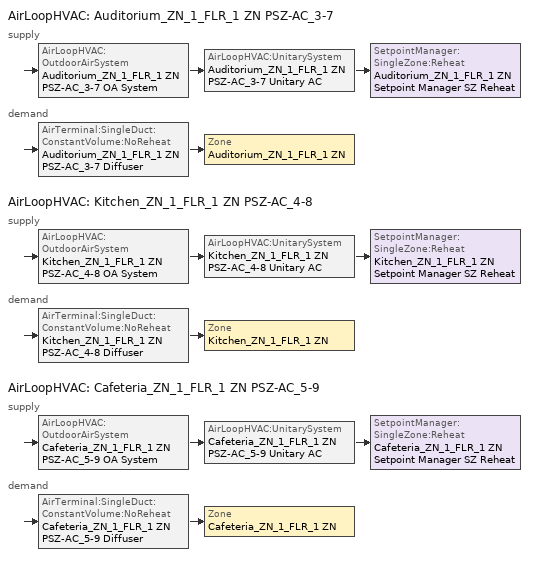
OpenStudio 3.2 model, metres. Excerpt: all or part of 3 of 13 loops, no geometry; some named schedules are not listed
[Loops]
AirLoopHVAC 'Auditorium_ZN_1_FLR_1 ZN PSZ-AC_3-7'
 supply: AirLoopHVAC:OutdoorAirSystem 'Auditorium_ZN_1_FLR_1 ZN PSZ-AC_3-7 OA System' > AirLoopHVAC:UnitarySystem 'Auditorium_ZN_1_FLR_1 ZN PSZ-AC_3-7 Unitary AC' > SetpointManager:SingleZone:Reheat 'Auditorium_ZN_1_FLR_1 ZN Setpoint Manager SZ Reheat'
 demand: AirTerminal:SingleDuct:ConstantVolume:NoReheat 'Auditorium_ZN_1_FLR_1 ZN PSZ-AC_3-7 Diffuser' > Zone 'Auditorium_ZN_1_FLR_1 ZN'
AirLoopHVAC 'Kitchen_ZN_1_FLR_1 ZN PSZ-AC_4-8'
 supply: AirLoopHVAC:OutdoorAirSystem 'Kitchen_ZN_1_FLR_1 ZN PSZ-AC_4-8 OA System' > AirLoopHVAC:UnitarySystem 'Kitchen_ZN_1_FLR_1 ZN PSZ-AC_4-8 Unitary AC' > SetpointManager:SingleZone:Reheat 'Kitchen_ZN_1_FLR_1 ZN Setpoint Manager SZ Reheat'
 demand: AirTerminal:SingleDuct:ConstantVolume:NoReheat 'Kitchen_ZN_1_FLR_1 ZN PSZ-AC_4-8 Diffuser' > Zone 'Kitchen_ZN_1_FLR_1 ZN'
AirLoopHVAC 'Cafeteria_ZN_1_FLR_1 ZN PSZ-AC_5-9'
 supply: AirLoopHVAC:OutdoorAirSystem 'Cafeteria_ZN_1_FLR_1 ZN PSZ-AC_5-9 OA System' > AirLoopHVAC:UnitarySystem 'Cafeteria_ZN_1_FLR_1 ZN PSZ-AC_5-9 Unitary AC' > SetpointManager:SingleZone:Reheat 'Cafeteria_ZN_1_FLR_1 ZN Setpoint Manager SZ Reheat'
 demand: AirTerminal:SingleDuct:ConstantVolume:NoReheat 'Cafeteria_ZN_1_FLR_1 ZN PSZ-AC_5-9 Diffuser' > Zone 'Cafeteria_ZN_1_FLR_1 ZN'
[Sizing:Zone] Zone Cooling Design Supply Air Temperature Input Method=SupplyAirTemperature; Zone Cooling Design Supply Air Temperature {C}=12.7778; Zone Cooling Design Supply Air Temperature Difference {deltaC}=11.11; Zone Heating Design Supply Air Temperature Input Method=SupplyAirTemperature; Zone Heating Design Supply Air Temperature {C}=50; Zone Heating Design Supply Air Temperature Difference {deltaC}=11.11; Zone Cooling Design Supply Air Humidity Ratio {kg-H2O/kg-air}=0.0085; Zone Heating Design Supply Air Humidity Ratio {kg-H2O/kg-air}=0.008; Cooling Design Air Flow Method=DesignDay; Heating Design Air Flow Method=DesignDay; Account for Dedicated Outdoor Air System=No; Dedicated Outdoor Air System Control Strategy=NeutralSupplyAir; Dedicated Outdoor Air Low Setpoint Temperature for Design {C}=autosize; Dedicated Outdoor Air High Setpoint Temperature for Design {C}=autosize
Auditorium_ZN_1_FLR_1 ZN; Cafeteria_ZN_1_FLR_1 ZN; Kitchen_ZN_1_FLR_1 ZN
[Zone equipment]
Auditorium_ZN_1_FLR_1 ZN: Auditorium_ZN_1_FLR_1 ZN PSZ-AC_3-7 Diffuser
Cafeteria_ZN_1_FLR_1 ZN: Cafeteria_ZN_1_FLR_1 ZN PSZ-AC_5-9 Diffuser
Kitchen_ZN_1_FLR_1 ZN: Kitchen_ZN_1_FLR_1 ZN PSZ-AC_4-8 Diffuser, Kitchen_ZN_1_FLR_1 ZN Exhaust Fan
[AirLoopHVAC] Availability Schedule=SchoolSecondary HVACOperationSchd; Design Supply Air Flow Rate {m3/s}=autosize; Design Return Air Flow Fraction of Supply Air Flow=1
Auditorium_ZN_1_FLR_1 ZN PSZ-AC_3-7; Kitchen_ZN_1_FLR_1 ZN PSZ-AC_4-8; Cafeteria_ZN_1_FLR_1 ZN PSZ-AC_5-9
[Sizing:System] Type of Load to Size On=Sensible; Design Outdoor Air Flow Rate {m3/s}=Autosize; Central Heating Maximum System Air Flow Ratio=1; Preheat Design Temperature {C}=7.22222; Preheat Design Humidity Ratio {kg-H2O/kg-Air}=0.008; Precool Design Temperature {C}=12.7778; Precool Design Humidity Ratio {kg-H2O/kg-Air}=0.008; Central Cooling Design Supply Air Temperature {C}=12.7778; Central Heating Design Supply Air Temperature {C}=50; Sizing Option=Coincident; 100% Outdoor Air in Cooling=No; 100% Outdoor Air in Heating=No; Central Cooling Design Supply Air Humidity Ratio {kg-H2O/kg-Air}=0.0085; Central Heating Design Supply Air Humidity Ratio {kg-H2O/kg-Air}=0.008; Cooling Design Air Flow Method=DesignDay; Cooling Design Air Flow Rate {m3/s}=0; Heating Design Air Flow Method=DesignDay; Heating Design Air Flow Rate {m3/s}=0; System Outdoor Air Method=ZoneSum; Zone Maximum Outdoor Air Fraction=1; Cooling Supply Air Flow Rate Per Floor Area {m3/s-m2}=0.00996765; Cooling Fraction of Autosized Cooling Supply Air Flow Rate=1; Cooling Supply Air Flow Rate Per Unit Cooling Capacity {m3/s-W}=3.94755e-05; Heating Supply Air Flow Rate Per Floor Area {m3/s-m2}=0.00996765; Heating Fraction of Autosized Heating Supply Air Flow Rate=1; Heating Fraction of Autosized Cooling Supply Air Flow Rate=1; Heating Supply Air Flow Rate Per Unit Heating Capacity {m3/s-W}=3.15882e-05; Cooling Design Capacity Method=CoolingDesignCapacity; Cooling Design Capacity {W}=autosize; Cooling Design Capacity Per Floor Area {W/m2}=234.7; Fraction of Autosized Cooling Design Capacity=1; Heating Design Capacity Method=HeatingDesignCapacity; Heating Design Capacity {W}=autosize; Heating Design Capacity Per Floor Area {W/m2}=157; Fraction of Autosized Heating Design Capacity=1; Central Cooling Capacity Control Method=OnOff
Auditorium_ZN_1_FLR_1 ZN PSZ-AC_3-7; Kitchen_ZN_1_FLR_1 ZN PSZ-AC_4-8; Cafeteria_ZN_1_FLR_1 ZN PSZ-AC_5-9
[Controller:OutdoorAir] Minimum Outdoor Air Flow Rate {m3/s}=autosize; Maximum Outdoor Air Flow Rate {m3/s}=Autosize; Economizer Control Type=DifferentialDryBulb; Economizer Control Action Type=ModulateFlow; Lockout Type=LockoutWithHeating; Minimum Limit Type=FixedMinimum; Minimum Outdoor Air Schedule=SchoolSecondary MinOA_MotorizedDamper_Sched; High Humidity Control=No
Name | Controller Mechanical Ventilation | Heat Recovery Bypass Control Type
Auditorium_ZN_1_FLR_1 ZN PSZ-AC_3-7 OA System Controller | Controller Mechanical Ventilation 3 | BypassWhenOAFlowGreaterThanMinimum
Kitchen_ZN_1_FLR_1 ZN PSZ-AC_4-8 OA System Controller | Controller Mechanical Ventilation 4 | BypassWhenWithinEconomizerLimits
Cafeteria_ZN_1_FLR_1 ZN PSZ-AC_5-9 OA System Controller | Controller Mechanical Ventilation 5 | BypassWhenOAFlowGreaterThanMinimum
[Controller:MechanicalVentilation] Availability Schedule=Always On Discrete
Controller Mechanical Ventilation 3; Controller Mechanical Ventilation 4; Controller Mechanical Ventilation 5
[AirLoopHVAC:OutdoorAirSystem]
Name | Controller
Auditorium_ZN_1_FLR_1 ZN PSZ-AC_3-7 OA System | Auditorium_ZN_1_FLR_1 ZN PSZ-AC_3-7 OA System Controller
Kitchen_ZN_1_FLR_1 ZN PSZ-AC_4-8 OA System | Kitchen_ZN_1_FLR_1 ZN PSZ-AC_4-8 OA System Controller
Cafeteria_ZN_1_FLR_1 ZN PSZ-AC_5-9 OA System | Cafeteria_ZN_1_FLR_1 ZN PSZ-AC_5-9 OA System Controller
[SetpointManager:SingleZone:Reheat] Minimum Supply Air Temperature {C}=12.7778; Maximum Supply Air Temperature {C}=50
Name | Control Zone | Setpoint Node or NodeList
Auditorium_ZN_1_FLR_1 ZN Setpoint Manager SZ Reheat | Auditorium_ZN_1_FLR_1 ZN | Auditorium_ZN_1_FLR_1 ZN PSZ-AC_3-7 Supply Outlet Node
Kitchen_ZN_1_FLR_1 ZN Setpoint Manager SZ Reheat | Kitchen_ZN_1_FLR_1 ZN | Kitchen_ZN_1_FLR_1 ZN PSZ-AC_4-8 Supply Outlet Node
Cafeteria_ZN_1_FLR_1 ZN Setpoint Manager SZ Reheat | Cafeteria_ZN_1_FLR_1 ZN | Cafeteria_ZN_1_FLR_1 ZN PSZ-AC_5-9 Supply Outlet Node
[Coil:Heating:Gas] Availability Schedule=Always On Discrete; Gas Burner Efficiency=0.8; Nominal Capacity {W}=AutoSize; Parasitic Electric Load {W}=0; Parasitic Gas Load {W}=0
Auditorium_ZN_1_FLR_1 ZN PSZ-AC_3-7 Gas Htg Coil; Kitchen_ZN_1_FLR_1 ZN PSZ-AC_4-8 Gas Htg Coil; Cafeteria_ZN_1_FLR_1 ZN PSZ-AC_5-9 Gas Htg Coil
[Coil:Heating:Electric] Availability Schedule=Always Off Discrete; Efficiency=1; Nominal Capacity {W}=0
Auditorium_ZN_1_FLR_1 ZN PSZ-AC_3-7 No Heat; Kitchen_ZN_1_FLR_1 ZN PSZ-AC_4-8 No Heat; Cafeteria_ZN_1_FLR_1 ZN PSZ-AC_5-9 No Heat
[Coil:Cooling:DX:TwoSpeed] Availability Schedule=Always On Discrete; Rated High Speed Total Cooling Capacity {W}=Autosize; Rated High Speed Sensible Heat Ratio=Autosize; Rated High Speed Air Flow Rate {m3/s}=Autosize; Unit Internal Static Air Pressure {Pa}=773.3; Rated Low Speed Total Cooling Capacity {W}=Autosize; Rated Low Speed Sensible Heat Ratio=0.69; Condenser Type=AirCooled; Minimum Outdoor Dry-Bulb Temperature for Compressor Operation {C}=-25; High Speed Evaporative Condenser Effectiveness=0; High Speed Evaporative Condenser Air Flow Rate {m3/s}=Autosize; High Speed Evaporative Condenser Pump Rated Power Consumption {W}=Autosize; Low Speed Evaporative Condenser Effectiveness=0; Low Speed Evaporative Condenser Air Flow Rate {m3/s}=Autosize; Low Speed Evaporative Condenser Pump Rated Power Consumption {W}=Autosize; Basin Heater Capacity {W/K}=10; Basin Heater Setpoint Temperature {C}=2
Name | Rated High Speed COP {W/W} | Total Cooling Capacity Function of Temperature Curve | Total Cooling Capacity Function of Flow Fraction Curve | Energy Input Ratio Function of Temperature Curve | Energy Input Ratio Function of Flow Fraction Curve | Part Load Fraction Correlation Curve | Rated Low Speed COP {W/W} | Low Speed Total Cooling Capacity Function of Temperature Curve | Low Speed Energy Input Ratio Function of Temperature Curve
Auditorium_ZN_1_FLR_1 ZN PSZ-AC_3-7 2spd DX AC Clg Coil 693kBtu/hr 9.8EER; Cafeteria_ZN_1_FLR_1 ZN PSZ-AC_5-9 2spd DX AC Clg Coil 350kBtu/hr 9.8EER | 3.39929 | PSZ-AC_CoolCLennoxStandard10Ton_TGA120S2B_CapFT | AHU-1_CoolCStandard10Ton_CapFF | PSZ-AC_CoolCStandard10Ton_EIRFT | CoolCLennoxStandard10Ton_TGA120S2B_EIRFFF | PSZ-AC_CoolCLennoxStandard10Ton_TGA120S2B_PLR | 3.39929 | PSZ-AC_CoolCLennoxStandard10Ton_TGA120S2B_CapFT | PSZ-AC_CoolCStandard10Ton_EIRFT
Kitchen_ZN_1_FLR_1 ZN PSZ-AC_4-8 2spd DX AC Clg Coil 106kBtu/hr 11.0EER | 3.79883 | PSZ-Fine Storage DX Coil Cap-FT | DX Coil Cap-FF | PSZ-AC DX Coil EIR-FT | Split DX Coil EIR-FF | HPACCOOLPLFFPLR | 3.79883 | PSZ-Fine Storage DX Coil Cap-FT | PSZ-AC DX Coil EIR-FT
[Fan:OnOff] Availability Schedule=Always On Discrete; Maximum Flow Rate {m3/s}=autosize; Motor In Airstream Fraction=1
Name | Fan Total Efficiency | Pressure Rise {Pa} | Motor Efficiency | Fan Power Ratio Function of Speed Ratio Curve | Fan Efficiency Ratio Function of Speed Ratio Curve
Auditorium_ZN_1_FLR_1 ZN PSZ-AC_3-7 Fan | 0.6045 | 1018.77 | 0.93 | Fan On Off Power Curve 2 | Fan On Off Efficiency Curve 2
Kitchen_ZN_1_FLR_1 ZN PSZ-AC_4-8 Fan | 0.56225 | 622.722 | 0.865 | Fan On Off Power Curve 3 | Fan On Off Efficiency Curve 3
Cafeteria_ZN_1_FLR_1 ZN PSZ-AC_5-9 Fan | 0.59605 | 1018.77 | 0.917 | Fan On Off Power Curve 4 | Fan On Off Efficiency Curve 4
[AirLoopHVAC:UnitarySystem] Control Type=Load; Dehumidification Control Type=None; Availability Schedule=SchoolSecondary HVACOperationSchd; Fan Placement=DrawThrough; Supply Air Fan Operating Mode Schedule=SchoolSecondary HVACOperationSchd; DX Heating Coil Sizing Ratio=1; Use DOAS DX Cooling Coil=No; DOAS DX Cooling Coil Leaving Minimum Air Temperature {C}=2; Latent Load Control=SensibleOnlyLoadControl; Supply Air Flow Rate During Cooling Operation {m3/s}=Autosize; Supply Air Flow Rate During Heating Operation {m3/s}=Autosize; Supply Air Flow Rate When No Cooling or Heating is Required {m3/s}=Autosize; Maximum Supply Air Temperature {C}=80; Maximum Outdoor Dry-Bulb Temperature for Supplemental Heater Operation {C}=21; Maximum Cycling Rate {cycles/hr}=2.5; Heat Pump Time Constant {s}=60; Fraction of On-Cycle Power Use=0.01; Heat Pump Fan Delay Time {s}=60; Ancilliary On-Cycle Electric Power {W}=0; Ancilliary Off-Cycle Electric Power {W}=0
Name | Controlling Zone or Thermostat Location | Supply Fan | Heating Coil | Cooling Coil | Supplemental Heating Coil
Auditorium_ZN_1_FLR_1 ZN PSZ-AC_3-7 Unitary AC | Auditorium_ZN_1_FLR_1 ZN | Auditorium_ZN_1_FLR_1 ZN PSZ-AC_3-7 Fan | Auditorium_ZN_1_FLR_1 ZN PSZ-AC_3-7 Gas Htg Coil | Auditorium_ZN_1_FLR_1 ZN PSZ-AC_3-7 2spd DX AC Clg Coil 693kBtu/hr 9.8EER | Auditorium_ZN_1_FLR_1 ZN PSZ-AC_3-7 No Heat
Kitchen_ZN_1_FLR_1 ZN PSZ-AC_4-8 Unitary AC | Kitchen_ZN_1_FLR_1 ZN | Kitchen_ZN_1_FLR_1 ZN PSZ-AC_4-8 Fan | Kitchen_ZN_1_FLR_1 ZN PSZ-AC_4-8 Gas Htg Coil | Kitchen_ZN_1_FLR_1 ZN PSZ-AC_4-8 2spd DX AC Clg Coil 106kBtu/hr 11.0EER | Kitchen_ZN_1_FLR_1 ZN PSZ-AC_4-8 No Heat
Cafeteria_ZN_1_FLR_1 ZN PSZ-AC_5-9 Unitary AC | Cafeteria_ZN_1_FLR_1 ZN | Cafeteria_ZN_1_FLR_1 ZN PSZ-AC_5-9 Fan | Cafeteria_ZN_1_FLR_1 ZN PSZ-AC_5-9 Gas Htg Coil | Cafeteria_ZN_1_FLR_1 ZN PSZ-AC_5-9 2spd DX AC Clg Coil 350kBtu/hr 9.8EER | Cafeteria_ZN_1_FLR_1 ZN PSZ-AC_5-9 No Heat
[AirTerminal:SingleDuct:ConstantVolume:NoReheat] Availability Schedule=Always On Discrete; Maximum Air Flow Rate {m3/s}=AutoSize
Auditorium_ZN_1_FLR_1 ZN PSZ-AC_3-7 Diffuser; Kitchen_ZN_1_FLR_1 ZN PSZ-AC_4-8 Diffuser; Cafeteria_ZN_1_FLR_1 ZN PSZ-AC_5-9 Diffuser
[Fan:ZoneExhaust]
Kitchen_ZN_1_FLR_1 ZN Exhaust Fan: Availability Schedule=SchoolSecondary Kitchen_Exhaust_SCH; Fan Total Efficiency=0.0660786; Pressure Rise {Pa}=124.544; Maximum Flow Rate {m3/s}=2.54852; Flow Fraction Schedule=SchoolSecondary Kitchen_Exhaust_SCH_DCV; System Availability Manager Coupling Mode=Decoupled; Balanced Exhaust Fraction Schedule=SchoolSecondary Kitchen Exhaust Fan Balanced Exhaust Fraction Schedule
[Refrigeration:System]
RefrSystem - Secondary School: Refrigeration Condenser=Refrigeration Condenser Air Cooled 1; Minimum Condensing Temperature {C}=21; Refrigeration System Working Fluid Type=R404a; Suction Temperature Control Type=ConstantSuctionTemperature; Suction Piping Zone=Kitchen_ZN_1_FLR_1 ZN
[Refrigeration:Case]
Case Secondary School: Availability Schedule=Always On Discrete; Zone=Kitchen_ZN_1_FLR_1 ZN; Rated Ambient Temperature {C}=23.8889; Rated Ambient Relative Humidity {percent}=55; Rated Total Cooling Capacity per Unit Length {W/m}=734; Rated Latent Heat Ratio=0.08; Rated Runtime Fraction=0.85; Case Length {m}=7.32; Case Operating Temperature {C}=2; Latent Case Credit Curve Type=CaseTemperatureMethod; Latent Case Credit Curve=Refrigeration Case Latent Credit Curve; Standard Case Fan Power per Unit Length {W/m}=55; Operating Case Fan Power per Unit Length {W/m}=55; Standard Case Lighting Power per Unit Length {W/m}=33; Installed Case Lighting Power per Unit Length {W/m}=33; Case Lighting Schedule=SchoolSecondary BLDG_LIGHT_SCH_2010; Fraction of Lighting Energy to Case=1; Anti-Sweat Heater Control Type=None; Humidity at Zero Anti-Sweat Heater Energy {percent}=0; Case Height {m}=1.5; Fraction of Anti-Sweat Heater Energy to Case=0.2; Case Defrost Power per Unit Length {W/m}=0; Case Defrost Type=None; Case Defrost Schedule=Refrigeration Defrost Schedule; Case Defrost Drip-Down Schedule=Refrigeration Defrost Schedule 1; Defrost Energy Correction Curve Type=None; Under Case HVAC Return Air Fraction=0.05; Refrigerated Case Restocking Schedule=SchoolSecondary Kitchen_ZN_1_FLR_1_Case:2_SELFCONTAINEDDISPLAYCASE_CaseStockingSched; Case Credit Fraction Schedule=Refrigeration Case Credit Schedule; Design Evaporator Temperature or Brine Inlet Temperature {C}=-5.56
[Refrigeration:WalkIn]
Walk-In Secondary School: Availability Schedule=Always On Discrete; Rated Coil Cooling Capacity {W}=5372.88; Operating Temperature {C}=-23; Rated Cooling Source Temperature {C}=-28.3333; Rated Total Heating Power {W}=0; Rated Cooling Coil Fan Power {W}=500; Rated Circulation Fan Power {W}=0; Rated Total Lighting Power {W}=241.56; Lighting Schedule=SchoolSecondary BLDG_LIGHT_SCH; Defrost Type=Electric; Defrost Control Type=TimeSchedule; Defrost Schedule=Refrigeration Defrost Schedule 2; Defrost Drip-Down Schedule=Refrigeration Defrost Schedule 3; Defrost Power {W}=3001.2; Temperature Termination Defrost Fraction to Ice=0.7; Restocking Schedule=SchoolSecondary Kitchen_ZN_1_FLR_1_Case:1_WALKINFREEZER_WalkInStockingSched; Insulated Floor Surface Area {m2}=22.2967; Insulated Floor U-Value {W/m2-K}=0.207; WalkIn Zone Boundary 1=Refrigeration Walk In Zone Boundary 1
[Refrigeration:WalkIn:ZoneBoundary]
Refrigeration Walk In Zone Boundary 1: Zone=Kitchen_ZN_1_FLR_1 ZN; Total Insulated Surface Area Facing Zone {m2}=43.4; Insulated Surface U-Value Facing Zone {W/m2-K}=0.235; Area of Stocking Doors Facing Zone {m2}=2; Height of Stocking Doors Facing Zone {m}=2; Stocking Door Opening Schedule Name Facing Zone=door_wi_sched; Stocking Door Opening Protection Type Facing Zone=StripCurtain
[Refrigeration:Condenser:AirCooled]
Refrigeration Condenser Air Cooled 1: Rated Effective Total Heat Rejection Rate Curve=Curve Linear 1; Rated Subcooling Temperature Difference {deltaC}=0; Condenser Fan Speed Control Type=Fixed; Rated Fan Power {W}=1198.05; Minimum Fan Air Flow Ratio=0.1
[Schedule:Constant]
Name | Value
Always On Discrete | 1
Always Off Discrete | 0
[Schedule:Ruleset]
Name | Default Day Schedule | Summer Design Day Schedule | Winter Design Day Schedule
SchoolSecondary BLDG_LIGHT_SCH_2010 | SchoolSecondary BLDG_LIGHT_SCH_2010 Default | SchoolSecondary BLDG_LIGHT_SCH_2010 Summer Design Day | SchoolSecondary BLDG_LIGHT_SCH_2010 Winter Design Day
SchoolSecondary HVACOperationSchd | SchoolSecondary HVACOperationSchd Default | SchoolSecondary HVACOperationSchd Summer Design Day | SchoolSecondary HVACOperationSchd Winter Design Day
SchoolSecondary MinOA_MotorizedDamper_Sched | SchoolSecondary MinOA_MotorizedDamper_Sched Default | SchoolSecondary MinOA_MotorizedDamper_Sched Summer Design Day | SchoolSecondary MinOA_MotorizedDamper_Sched Winter Design Day
SchoolSecondary Kitchen_Exhaust_SCH | SchoolSecondary Kitchen_Exhaust_SCH Default | SchoolSecondary Kitchen_Exhaust_SCH Summer Design Day | SchoolSecondary Kitchen_Exhaust_SCH Winter Design Day
SchoolSecondary Kitchen_Exhaust_SCH_DCV | SchoolSecondary Kitchen_Exhaust_SCH_DCV Default | SchoolSecondary Kitchen_Exhaust_SCH_DCV Summer Design Day | SchoolSecondary Kitchen_Exhaust_SCH_DCV Winter Design Day
SchoolSecondary Kitchen Exhaust Fan Balanced Exhaust Fraction Schedule | SchoolSecondary Kitchen Exhaust Fan Balanced Exhaust Fraction Schedule Default | SchoolSecondary Kitchen Exhaust Fan Balanced Exhaust Fraction Schedule Summer Design Day | SchoolSecondary Kitchen Exhaust Fan Balanced Exhaust Fraction Schedule Winter Design Day
SchoolSecondary Kitchen_ZN_1_FLR_1_Case:2_SELFCONTAINEDDISPLAYCASE_CaseStockingSched | SchoolSecondary Kitchen_ZN_1_FLR_1_Case:2_SELFCONTAINEDDISPLAYCASE_CaseStockingSched Default | SchoolSecondary Kitchen_ZN_1_FLR_1_Case:2_SELFCONTAINEDDISPLAYCASE_CaseStockingSched Summer Design Day | SchoolSecondary Kitchen_ZN_1_FLR_1_Case:2_SELFCONTAINEDDISPLAYCASE_CaseStockingSched Winter Design Day
Refrigeration Defrost Schedule | Refrigeration Defrost Schedule Default
Refrigeration Defrost Schedule 1 | Refrigeration Defrost Schedule Default 1
Refrigeration Case Credit Schedule | Refrigeration Case Credit Schedule Default
SchoolSecondary Kitchen_ZN_1_FLR_1_Case:1_WALKINFREEZER_WalkInStockingSched | SchoolSecondary Kitchen_ZN_1_FLR_1_Case:1_WALKINFREEZER_WalkInStockingSched Default | SchoolSecondary Kitchen_ZN_1_FLR_1_Case:1_WALKINFREEZER_WalkInStockingSched Summer Design Day | SchoolSecondary Kitchen_ZN_1_FLR_1_Case:1_WALKINFREEZER_WalkInStockingSched Winter Design Day
SchoolSecondary BLDG_LIGHT_SCH | SchoolSecondary BLDG_LIGHT_SCH Default | SchoolSecondary BLDG_LIGHT_SCH Summer Design Day | SchoolSecondary BLDG_LIGHT_SCH Winter Design Day
door_wi_sched | door_wi_sched Default
Refrigeration Defrost Schedule 2 | Refrigeration Defrost Schedule Default 2
Refrigeration Defrost Schedule 3 | Refrigeration Defrost Schedule Default 3
[Schedule:Day]
SchoolSecondary HVACOperationSchd Default; SchoolSecondary MinOA_MotorizedDamper_Sched Default; SchoolSecondary Kitchen_Exhaust_SCH Default; SchoolSecondary Kitchen Exhaust Fan Balanced Exhaust Fraction Schedule Default: 24, 0, 0
SchoolSecondary HVACOperationSchd Winter Design Day; SchoolSecondary HVACOperationSchd Summer Design Day: 7, 0, 0, 21, 0, 1, 24, 0, 0
SchoolSecondary MinOA_MotorizedDamper_Sched Winter Design Day; SchoolSecondary MinOA_MotorizedDamper_Sched Summer Design Day; SchoolSecondary Kitchen_Exhaust_SCH Winter Design Day; SchoolSecondary Kitchen_Exhaust_SCH Summer Design Day: 8, 0, 0, 21, 0, 1, 24, 0, 0
SchoolSecondary Kitchen_Exhaust_SCH_DCV Default; SchoolSecondary Kitchen_Exhaust_SCH_DCV Winter Design Day; SchoolSecondary Kitchen_Exhaust_SCH_DCV Summer Design Day: 24, 0, 1
SchoolSecondary Kitchen Exhaust Fan Balanced Exhaust Fraction Schedule Winter Design Day; SchoolSecondary Kitchen Exhaust Fan Balanced Exhaust Fraction Schedule Summer Design Day: 8, 0, 0, 21, 0, 0.746296, 24, 0, 0
[Schedule:Rule] Date Specification Type=DateRange; Start Day=1
Name | Schedule Ruleset | Rule Order | Day Schedule | Apply Monday | Apply Tuesday | Apply Wednesday | Apply Thursday | Apply Friday | Start Month | End Month | End Day | Apply Sunday | Apply Saturday
Schedule Rule 92 | SchoolSecondary HVACOperationSchd | 0 | SchoolSecondary HVACOperationSchd WntrDsn|SmrDsn|Wkdy Day | Yes | Yes | Yes | Yes | Yes | 1 | 12 | 31
Schedule Rule 93 | SchoolSecondary MinOA_MotorizedDamper_Sched | 0 | SchoolSecondary MinOA_MotorizedDamper_Sched WntrDsn|SmrDsn|Wkdy Day | Yes | Yes | Yes | Yes | Yes | 1 | 12 | 31
Schedule Rule 94 | SchoolSecondary Kitchen_Exhaust_SCH | 4 | SchoolSecondary Kitchen_Exhaust_SCH Wkdy Day | Yes | Yes | Yes | Yes | Yes | 1 | 6 | 30
Schedule Rule 95 | SchoolSecondary Kitchen_Exhaust_SCH | 3 | SchoolSecondary Kitchen_Exhaust_SCH Wkdy Day 1 | Yes | Yes | Yes | Yes | Yes | 7 | 9 | 1
Schedule Rule 96 | SchoolSecondary Kitchen_Exhaust_SCH | 2 | SchoolSecondary Kitchen_Exhaust_SCH Wkdy Day 2 | Yes | Yes | Yes | Yes | Yes | 9 | 12 | 31
Schedule Rule 97 | SchoolSecondary Kitchen_Exhaust_SCH | 1 | SchoolSecondary Kitchen_Exhaust_SCH Wknd Day |  |  |  |  |  | 1 | 6 | 30 | Yes | Yes
Schedule Rule 98 | SchoolSecondary Kitchen_Exhaust_SCH | 0 | SchoolSecondary Kitchen_Exhaust_SCH Wknd Day 1 |  |  |  |  |  | 7 | 9 | 1 | Yes | Yes
Schedule Rule 99 | SchoolSecondary Kitchen Exhaust Fan Balanced Exhaust Fraction Schedule | 4 | SchoolSecondary Kitchen Exhaust Fan Balanced Exhaust Fraction Schedule Wkdy Day | Yes | Yes | Yes | Yes | Yes | 1 | 6 | 30
Schedule Rule 100 | SchoolSecondary Kitchen Exhaust Fan Balanced Exhaust Fraction Schedule | 3 | SchoolSecondary Kitchen Exhaust Fan Balanced Exhaust Fraction Schedule Wkdy Day 1 | Yes | Yes | Yes | Yes | Yes | 7 | 9 | 1
Schedule Rule 101 | SchoolSecondary Kitchen Exhaust Fan Balanced Exhaust Fraction Schedule | 2 | SchoolSecondary Kitchen Exhaust Fan Balanced Exhaust Fraction Schedule Wkdy Day 2 | Yes | Yes | Yes | Yes | Yes | 9 | 12 | 31
[Curve:Exponent] Coefficient1 Constant=1; Coefficient2 Constant=0; Coefficient3 Constant=0; Minimum Value of x=0; Maximum Value of x=1
Fan On Off Power Curve 2; Fan On Off Power Curve 3; Fan On Off Power Curve 4
[Curve:Cubic]
Name | Coefficient1 Constant | Coefficient2 x | Coefficient3 x**2 | Coefficient4 x**3 | Minimum Value of x | Maximum Value of x
Fan On Off Efficiency Curve 2; Fan On Off Efficiency Curve 3; Fan On Off Efficiency Curve 4 | 1 | 0 | 0 | 0 | 0 | 1
Refrigeration Case Latent Credit Curve | 0.0265263 | 0.00107803 | 6.02558e-05 | 1.23732e-06 | -35 | 20
[Curve:Linear]
Curve Linear 1: Coefficient1 Constant=0; Coefficient2 x=2036.97; Minimum Value of x=1.4; Maximum Value of x=33.3
[Curve:Biquadratic]
Name | Coefficient1 Constant | Coefficient2 x | Coefficient3 x**2 | Coefficient4 y | Coefficient5 y**2 | Coefficient6 x*y | Minimum Value of x | Maximum Value of x | Minimum Value of y | Maximum Value of y
PSZ-AC_CoolCLennoxStandard10Ton_TGA120S2B_CapFT | 0.42415 | 0.04426 | -0.00042 | 0.00333 | -8e-05 | -0.00021 | 17 | 22 | 29 | 46
PSZ-AC_CoolCStandard10Ton_EIRFT | 1.23649 | -0.02431 | 0.00057 | -0.01434 | 0.00063 | -0.00038 | 17 | 22 | 29 | 46
PSZ-Fine Storage DX Coil Cap-FT | 0.942588 | 0.00954335 | 0.00068377 | -0.0110427 | 5.249e-06 | -9.72e-06 | 12.77778 | 23.88889 | 23.88889 | 46.11111
PSZ-AC DX Coil EIR-FT | 0.342414 | 0.034885 | -0.0006237 | 0.00497722 | 0.000437951 | -0.000728028 | 12.77778 | 23.88889 | 23.88889 | 46.11111
[Curve:Quadratic]
Name | Coefficient1 Constant | Coefficient2 x | Coefficient3 x**2 | Minimum Value of x | Maximum Value of x
AHU-1_CoolCStandard10Ton_CapFF | 0.77136 | 0.34053 | -0.11088 | 0.75918 | 1.13877
CoolCLennoxStandard10Ton_TGA120S2B_EIRFFF | 1.2055 | -0.32953 | 0.12308 | 0.75918 | 1.13877
PSZ-AC_CoolCLennoxStandard10Ton_TGA120S2B_PLR | 0.771 | 0.229 | 0 | 0 | 1
DX Coil Cap-FF | 0.8 | 0.2 | 0 | 0.5 | 1.5
Split DX Coil EIR-FF | 1.1552 | -0.1808 | 0.0256 | 0.5 | 1.5
HPACCOOLPLFFPLR | 0.85 | 0.15 | 0 | 0 | 1
